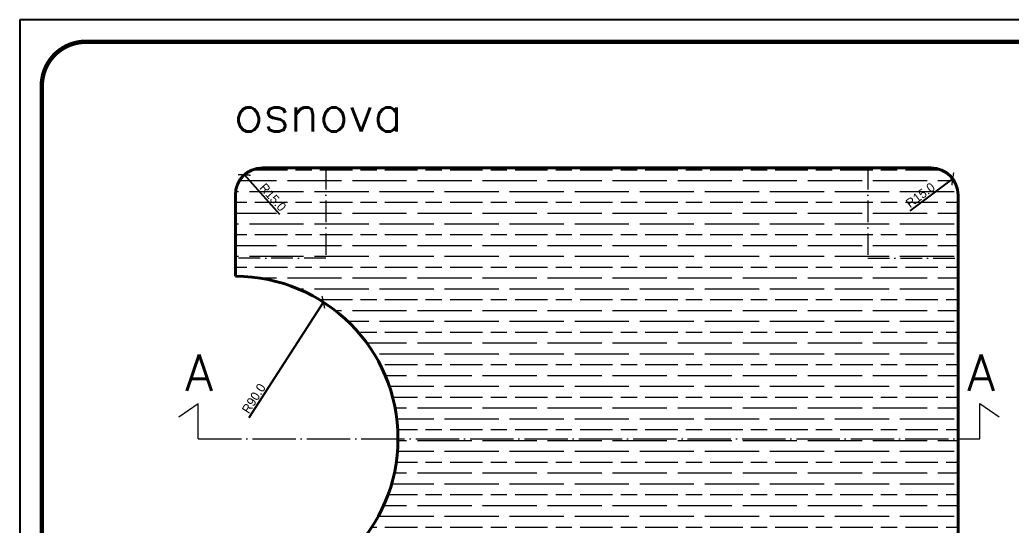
# Model space of a CAD drawing. Header units: millimetres. Extents: x -610 to 230, y -60 to 500.
# Drawn here: x -610 to -61, y 220 to 500 of the extents above; entities that cross this region are included whole.
import ezdxf

# ---------------------------------------------------------------- set-up
doc = ezdxf.new("R2010")
doc.units = ezdxf.units.MM
doc.header["$MEASUREMENT"] = 0
doc.linetypes.add('ACAD_ISO04W100', pattern=[30, 24, -3, 0, -3])
doc.linetypes.add('ACAD_ISO10W100', pattern=[18, 12, -3, 0, -3])
for name, color, linetype, lineweight in [('Daska', 130, 'Continuous', 40), ('Daska2', 160, 'Continuous', 60), ('Kote', 8, 'Continuous', 9), ('Simetrala', 7, 'ACAD_ISO04W100', 40), ('Srafura', 32, 'Continuous', 18)]:
    doc.layers.add(name, color=color, linetype=linetype, lineweight=lineweight)
doc.styles.add('Roman', font='romans')
doc.dimstyles.get("Standard").update_dxf_attribs({"dimtxt": 5, "dimasz": 5, "dimexe": 5, "dimexo": 0, "dimgap": 1, "dimtad": 1, "dimtoh": 1, "dimdec": 1, "dimzin": 0, "dimdsep": 46, "dimtxsty": 'Standard', "dimblk": 'ARCHTICK', "dimcen": 0.09, "dimadec": 0, "dimazin": 0, "dimtfac": 1, "dimtdec": 1, "dimtofl": 0, "dimtmove": 0, "dimatfit": 3, "dimldrblk": 'ARCHTICK', "dimfxl": 5, "dimtolj": 1, "dimtzin": 0, "dimarcsym": 0})

# ---------------------------------------------------------------- blocks, each defined once
blk = doc.blocks.new('_ArchTick')
at = {"color": 0, "linetype": 'ByBlock', "lineweight": 20, "const_width": 0.15}
blk.add_lwpolyline([(-0.5, -0.5), (0.5, 0.5)], dxfattribs=at)
blk = doc.blocks.new('*D24')
at = {"layer": 'Defpoints', "color": 0, "lineweight": 20, "transparency": 16777216}
for p in [(-442.09, 343.75), (-490.79, 268.07)]:
    blk.add_point(p, dxfattribs=at)
at = {"layer": 'Kote', "color": 0, "lineweight": -2, "transparency": 16777216}
blk.add_line((-483.16, 279.92), (-442.09, 343.75), dxfattribs=at)
at = {"layer": 'Kote', "color": 0, "lineweight": -2, "transparency": 16777216, "xscale": 5, "yscale": 5, "zscale": 5, "rotation": 57.24408079423173}
blk.add_blockref('_ArchTick', (-442.09, 343.75), dxfattribs=at)
at = {"layer": 'Kote', "color": 0, "lineweight": 20, "transparency": 16777216, "insert": (-480.6, 290.37), "char_height": 5, "attachment_point": 5, "rotation": 57.2441}
blk.add_mtext('\\A1;R90.0', dxfattribs=at)
blk = doc.blocks.new('*D36')
at = {"layer": 'Defpoints', "color": 0, "lineweight": 20, "transparency": 16777216}
for p in [(-93.77, 412.04), (-105.79, 403.07)]:
    blk.add_point(p, dxfattribs=at)
at = {"layer": 'Kote', "color": 0, "lineweight": -2, "transparency": 16777216}
blk.add_line((-117.41, 394.39), (-93.77, 412.04), dxfattribs=at)
at = {"layer": 'Kote', "color": 0, "lineweight": -2, "transparency": 16777216, "xscale": 5, "yscale": 5, "zscale": 5, "rotation": 36.7397206935732}
blk.add_blockref('_ArchTick', (-93.77, 412.04), dxfattribs=at)
at = {"layer": 'Kote', "color": 0, "lineweight": 20, "transparency": 16777216, "insert": (-111.69, 403.03), "char_height": 5, "attachment_point": 5, "rotation": 36.7397}
blk.add_mtext('\\A1;R15.0', dxfattribs=at)
blk = doc.blocks.new('*D37')
at = {"layer": 'Defpoints', "color": 0, "lineweight": 20, "transparency": 16777216}
for p in [(-485.77, 414.26), (-475.79, 403.07)]:
    blk.add_point(p, dxfattribs=at)
at = {"layer": 'Kote', "color": 0, "lineweight": -2, "transparency": 16777216}
blk.add_line((-466.14, 392.24), (-485.77, 414.26), dxfattribs=at)
at = {"layer": 'Kote', "color": 0, "lineweight": -2, "transparency": 16777216, "xscale": 5, "yscale": 5, "zscale": 5, "rotation": 131.707276286218}
blk.add_blockref('_ArchTick', (-485.77, 414.26), dxfattribs=at)
at = {"layer": 'Kote', "color": 0, "lineweight": 20, "transparency": 16777216, "insert": (-470.01, 401.85), "char_height": 5, "attachment_point": 5, "rotation": 311.7073}
blk.add_mtext('\\A1;R15.0', dxfattribs=at)

msp = doc.modelspace()

# ---------------------------------------------------------------- hatches: boundary and pattern name
at = {"layer": 'Srafura', "lineweight": 20}
h = msp.add_hatch(dxfattribs=at)
h.set_pattern_fill('GOST_WOOD', color=256, scale=3, angle=-270)
h.set_pattern_definition([(180, (-1e-14, -21.06), (2e-14, 18), [30, -6]), (180, (6, -15.06), (2e-14, 18), [18, -4.5, 9, -4.5]), (180, (15, -9.06), (2e-14, 18), [30, -6])])
h.paths.add_polyline_path([(-90.79, 368.07), (-140.79, 368.07), (-140.79, 418.07), (-440.79, 418.07), (-440.79, 368.07), (-490.79, 368.07), (-490.79, 358.07, -0.414214), (-400.79, 268.07), (-90.79, 268.07)])
h.paths.add_polyline_path([(-90.79, 268.07), (-400.79, 268.07, -0.414214), (-490.79, 178.07), (-490.79, 168.07), (-440.79, 168.07), (-440.79, 118.07), (-140.79, 118.07), (-140.79, 168.07), (-90.79, 168.07)])
h.paths.add_polyline_path([(-440.79, 418.07), (-475.79, 418.07, 0.414214), (-490.79, 403.07), (-490.79, 368.07), (-440.79, 368.07)])
h.paths.add_polyline_path([(-90.79, 403.07, 0.414214), (-105.79, 418.07), (-140.79, 418.07), (-140.79, 368.07), (-90.79, 368.07)])
h.paths.add_polyline_path([(-90.79, 168.07), (-140.79, 168.07), (-140.79, 118.07), (-105.79, 118.07, 0.414214), (-90.79, 133.07)])
h.paths.add_polyline_path([(-440.79, 168.07), (-490.79, 168.07), (-490.79, 133.07, 0.414214), (-475.79, 118.07), (-440.79, 118.07)])
h.paths.add_polyline_path([(-36.32, 426.53), (51.77, 426.53), (51.77, 463.2), (-36.32, 463.2)], flags=9)
h.paths.add_polyline_path([(-496.54, 59.19), (-315.11, 59.19), (-315.11, 95.85), (-496.54, 95.85)], flags=9)
h.paths.add_polyline_path([(-90.7, 289.68), (-65.46, 289.68), (-65.46, 319.68), (-90.7, 319.68)], flags=9)
h.paths.add_polyline_path([(-523.53, 289.68), (-498.29, 289.68), (-498.29, 319.68), (-523.53, 319.68)], flags=9)
h.paths.add_polyline_path([(-496.54, 433.2), (-389.4, 433.2), (-389.4, 456.53), (-496.54, 456.53)], flags=9)
h.paths.add_polyline_path([(135.49, -28.85), (152.82, -28.85), (152.82, -16.85), (135.49, -16.85)], flags=9)
h.paths.add_polyline_path([(117.97, 111.94), (124.56, 111.94), (124.56, 114.32), (117.97, 114.32)], flags=9)
h.paths.add_polyline_path([(117.84, 56.5), (135.02, 56.5), (135.02, 59.67), (117.84, 59.67)], flags=9)
h.paths.add_polyline_path([(166.21, 2.71), (173.18, 2.71), (173.18, 5.08), (166.21, 5.08)], flags=9)
h.paths.add_polyline_path([(117.97, -9.12), (123.51, -9.12), (123.51, -6.75), (117.97, -6.75)], flags=9)
h.paths.add_polyline_path([(117.84, 2.05), (126.8, 2.05), (126.8, 5.21), (117.84, 5.21)], flags=9)
h.paths.add_polyline_path([(117.89, -20.95), (124.49, -20.95), (124.49, -18.57), (117.89, -18.57)], flags=9)

# ---------------------------------------------------------------- linework, layer by layer
for p, q in [((229.93, 500.17), (-610.07, 500.17)), ((-610.07, 500.17), (-610.07, -59.83))]:
    msp.add_line(p, q)
at = {"const_width": 2.43}
msp.add_lwpolyline([(-573.55, -47.65), (193.41, -47.65, 0.414214), (217.76, -23.31), (217.76, 463.65, 0.414214), (193.41, 488), (-573.55, 488, 0.414214), (-597.9, 463.65), (-597.9, -23.31, 0.414214)], format="xyb", close=True, dxfattribs=at)
at = {"layer": 'Daska', "lineweight": 40}
for p, q in [((-475.79, 418.07), (-105.79, 418.07)), ((-490.79, 358.07), (-490.79, 403.07)), ((-90.79, 403.07), (-90.79, 133.07))]:
    msp.add_line(p, q, dxfattribs=at)
for centre, radius, start, end in [((-475.79, 403.07), 15, 90, 180), ((-105.79, 403.07), 15, 0, 90), ((-490.79, 268.07), 90, 270, 90)]:
    msp.add_arc(centre, radius, start, end, dxfattribs=at)
at = {"layer": 'Daska2', "linetype": 'ACAD_ISO10W100', "lineweight": 20}
for p, q in [((-440.79, 418.07), (-440.79, 368.07)), ((-140.79, 418.07), (-140.79, 368.07)), ((-440.79, 368.07), (-490.79, 368.07)), ((-140.79, 368.07), (-90.79, 368.07))]:
    msp.add_line(p, q, dxfattribs=at)
at = {"layer": 'Simetrala', "lineweight": 20}
for p, q in [((-522.16, 280.27), (-511.39, 287.53)), ((-511.39, 268.07), (-511.39, 287.53)), ((-78.77, 268.07), (-78.77, 287.53)), ((-78.77, 287.53), (-68, 280.27)), ((-511.39, 268.07), (-78.77, 268.07))]:
    msp.add_line(p, q, dxfattribs=at)

# ---------------------------------------------------------------- texts
at = {"layer": 'Daska', "lineweight": 20, "insert": (-491.54, 458.2), "char_height": 20, "attachment_point": 1, "style": 'Roman'}
msp.add_mtext_dynamic_manual_height_columns('osnova', width=222.8964, gutter_width=1, heights=[0], dxfattribs=at)
at = {"layer": 'Daska', "lineweight": 40, "char_height": 20, "attachment_point": 1, "style": 'Roman'}
for insert in [(-518.53, 314.68), (-85.7, 314.68)]:
    msp.add_mtext_dynamic_manual_height_columns('A', width=58.4628, gutter_width=1, heights=[0], dxfattribs=dict(at, insert=insert))

# ---------------------------------------------------------------- dimensions: what is measured, and where the dimension line sits
at = {"layer": 'Kote', "lineweight": 20}
for center, mpoint, picture, middle in [((-475.79, 403.07), (-485.77, 414.26), '*D37', (-472.63, 399.52)), ((-105.79, 403.07), (-93.77, 412.04), '*D36', (-109.59, 400.22)), ((-490.79, 268.07), (-442.09, 343.75), '*D24', (-477.66, 288.47))]:
    dim = msp.add_radius_dim(center=center, mpoint=mpoint, dimstyle='Standard', dxfattribs=at)
    dim.commit()
    dim.dimension.update_dxf_attribs({"geometry": picture, "text_midpoint": middle, "dimtype": 164})

doc.saveas('drawing.dxf')
